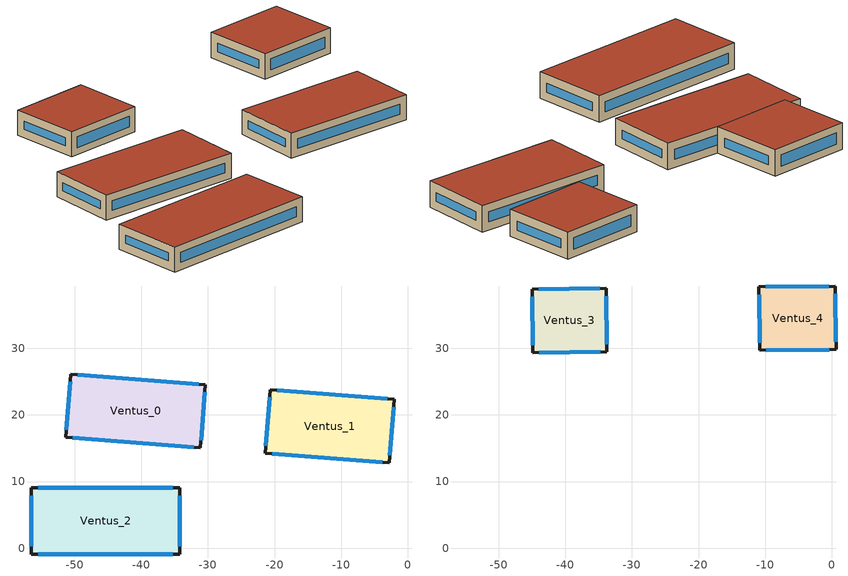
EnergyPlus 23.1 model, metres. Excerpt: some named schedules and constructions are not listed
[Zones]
Ventus_0
 floor outside (90.1-2019 Nonresidential CZ 0 Exterior Floor (Mass)): -50.59,26.13,3.49 -30.38,24.54,3.48 -31.13,15.05,3.48 -51.34,16.64,3.49
 wall outside (90.1-2019 Nonresidential CZ 0 Exterior Wall (Mass)): -50.59,26.13 -51.34,16.64 z3.49:6.87; -31.13,15.05 -30.38,24.54 z3.48:6.87; -51.34,16.64,3.49 -31.13,15.05,3.48 -31.13,15.05,6.87 -51.34,16.64,6.87; -30.38,24.54,3.48 -50.59,26.13,3.49 -50.59,26.13,6.87 -30.38,24.54,6.87
 window (90.1-2019 Nonresidential CZ 0 Glazing (Operable)): -50.68,25 -51.25,17.78 z4.62:5.74; -31.04,16.19 -30.47,23.41 z4.62:5.73; -50.31,16.56,4.52 -32.16,15.13,4.51 -32.16,15.13,5.83 -50.31,16.56,5.84; -31.41,24.62,4.51 -49.56,26.05,4.52 -49.56,26.05,5.84 -31.41,24.62,5.83
 roof outside (90.1-2019 Nonresidential CZ 0 Exterior Roof (Mass)): -50.59,26.13 -51.34,16.64 -31.13,15.05 -30.38,24.54 z6.87
Ventus_1
 floor outside (90.1-2019 Nonresidential CZ 0 Exterior Floor (Mass)): -21.39,14.28,3.48 -20.64,23.78,3.48 -2.06,22.31,3.47 -2.81,12.81,3.47
 wall outside (90.1-2019 Nonresidential CZ 0 Exterior Wall (Mass)): -2.81,12.81 -2.06,22.31 z3.47:6.86; -20.64,23.78 -21.39,14.28 z3.48:6.86; -21.39,14.28,3.48 -2.81,12.81,3.47 -2.81,12.81,6.86 -21.39,14.28,6.86; -2.06,22.31,3.47 -20.64,23.78,3.48 -20.64,23.78,6.86 -2.06,22.31,6.86
 window (90.1-2019 Nonresidential CZ 0 Glazing (Operable)): -20.36,14.19 -3.83,12.89 z4.5:5.83; -2.72,13.95 -2.15,21.18 z4.61:5.72; -20.73,22.64 -21.3,15.41 z4.61:5.73; -3.08,22.39,4.5 -19.62,23.7,4.5 -19.61,23.7,5.83 -3.08,22.39,5.83
 roof outside (90.1-2019 Nonresidential CZ 0 Exterior Roof (Mass)): -21.39,14.28 -2.81,12.81 -2.06,22.31 -20.64,23.78 z6.86
Ventus_2
 floor outside (90.1-2019 Nonresidential CZ 0 Exterior Floor (Mass)): -56.49,9.04 -34.25,9.04 -34.25,-0.87 -56.49,-0.87 z3.5
 wall outside (90.1-2019 Nonresidential CZ 0 Exterior Wall (Mass)): -56.49,9.04 -56.49,-0.87 -34.25,-0.87 -34.25,9.04 -56.49,9.04 z3.5:6.89
 window (90.1-2019 Nonresidential CZ 0 Glazing (Operable)): -56.49,7.9 -56.49,0.28 / -34.25,0.28 -34.25,7.9 z4.64:5.75; -55.45,-0.87 -35.29,-0.87 / -35.29,9.04 -55.45,9.04 z4.54:5.85
 roof outside (90.1-2019 Nonresidential CZ 0 Exterior Roof (Mass)): -56.49,9.04 -56.49,-0.87 -34.25,-0.87 -34.25,9.04 z6.89
Ventus_3
 floor outside (90.1-2019 Nonresidential CZ 0 Exterior Floor (Mass)): -33.89,38.98 -33.8,29.46 -44.89,29.34 -44.99,38.86 z6.11
 wall outside (90.1-2019 Nonresidential CZ 0 Exterior Wall (Mass)): -33.89,38.98 -44.99,38.86 -44.89,29.34 -33.8,29.46 -33.89,38.98 z6.11:9.51
 window (90.1-2019 Nonresidential CZ 0 Glazing (Operable)): -34.87,38.97 -44.01,38.87 / -43.91,29.35 -34.77,29.45 z7.08:8.53; -44.98,37.72 -44.9,30.48 / -33.81,30.6 -33.88,37.84 z7.25:8.37
 roof outside (90.1-2019 Nonresidential CZ 0 Exterior Roof (Mass)): -33.89,38.98 -44.99,38.86 -44.89,29.34 -33.8,29.46 z9.51
Ventus_4
 floor outside (90.1-2019 Nonresidential CZ 0 Exterior Floor (Mass)): 0.52,39.34 0.62,29.82 -10.85,29.7 -10.95,39.22 z6.11
 wall outside (90.1-2019 Nonresidential CZ 0 Exterior Wall (Mass)): 0.52,39.34 -10.95,39.22 -10.85,29.7 0.62,29.82 0.52,39.34 z6.11:9.57
 window (90.1-2019 Nonresidential CZ 0 Glazing (Operable)): -0.48,39.33 -9.95,39.23 / -9.85,29.71 -0.38,29.8 z7.1:8.57; -10.93,38.06 -10.86,30.85 / 0.61,30.97 0.53,38.18 z7.26:8.41
 roof outside (90.1-2019 Nonresidential CZ 0 Exterior Roof (Mass)): 0.52,39.34 -10.95,39.22 -10.85,29.7 0.62,29.82 z9.57
[Schedule:Week:Daily]
NatVentAvail_Ventus_1_17: a362fd6c-34ea-4b4a-b517-37fdcfbb9ab2, ae99996c-18ee-47b8-93cc-b816b99a17c6, ef9d7e68-a3ab-4def-9ee5-218e4b882af2, 395e2293-ace3-4636-b372-cace77d4abf7, 66aab256-64b3-4c1b-a318-b160cb4e92db, c92a23b8-4961-4658-a4ad-a3b9fe58a137, c3b538ed-787d-4185-b307-2582aeef13e2, a362fd6c-34ea-4b4a-b517-37fdcfbb9ab2, a362fd6c-34ea-4b4a-b517-37fdcfbb9ab2, a362fd6c-34ea-4b4a-b517-37fdcfbb9ab2, a362fd6c-34ea-4b4a-b517-37fdcfbb9ab2, a362fd6c-34ea-4b4a-b517-37fdcfbb9ab2
NatVentAvail_Ventus_1_18: 6cbbed9b-2232-4161-9ff2-2403249863eb, f7a0a7b2-268d-4acb-b1b7-f8e298fba60e, eedf3fa0-799d-4cfa-b75a-326784be4b0e, 6cbbed9b-2232-4161-9ff2-2403249863eb, c23ae0e7-52ea-4230-b1f0-de0a85027671, 4aba7c65-3552-4ebf-8e60-65752d7edb00, e015e280-3f6a-454e-a5e6-ff44a4b9b39e, 6cbbed9b-2232-4161-9ff2-2403249863eb, 6cbbed9b-2232-4161-9ff2-2403249863eb, 6cbbed9b-2232-4161-9ff2-2403249863eb, 6cbbed9b-2232-4161-9ff2-2403249863eb, 6cbbed9b-2232-4161-9ff2-2403249863eb
NatVentAvail_Ventus_1_19: 2c557a94-f181-44dc-a4c0-f573c2005f55, 588f932e-fa44-4d36-b17f-72cdbacededf, aaa24236-96a8-4a8a-b6db-d0c5142db103, 5409efb8-a2dc-4455-b90b-4b2673fce82e, 6164c977-ef23-4932-b233-e87e4a8d05c1, 63becef5-d3bf-475c-8c55-11c553a25a16, c9ef6c65-e9d5-46f3-be03-88baf52a0d10, 2c557a94-f181-44dc-a4c0-f573c2005f55, 2c557a94-f181-44dc-a4c0-f573c2005f55, 2c557a94-f181-44dc-a4c0-f573c2005f55, 2c557a94-f181-44dc-a4c0-f573c2005f55, 2c557a94-f181-44dc-a4c0-f573c2005f55
NatVentAvail_Ventus_1_20: 1f263616-eff3-4541-88cc-1187334792af, c7925aff-d72f-454c-a264-b8e99e3a54e9, 2c557a94-f181-44dc-a4c0-f573c2005f55, e2a7ad8f-fecb-4149-b8f9-2e6012cb94d9, c4efaa69-dd6c-4ff4-845a-ed331fa96d1a, 2914e235-05e4-47dc-bc5d-56b2724482ea, abdb94c0-f5df-4069-a63b-f50a1f68c1f4, 1f263616-eff3-4541-88cc-1187334792af, 1f263616-eff3-4541-88cc-1187334792af, 1f263616-eff3-4541-88cc-1187334792af, 1f263616-eff3-4541-88cc-1187334792af, 1f263616-eff3-4541-88cc-1187334792af
NatVentAvail_Ventus_1_21: 5b559d01-f432-43e8-b2a2-6bc1e81afd2d, dfa72975-371f-47f3-9f32-e2ada24ff21b, 7640d5f7-6528-4fa4-9b03-64cf7114dfd1, 444270f3-daff-4cc7-9fce-6beb186acede, 8e289a37-f18d-46f4-9892-1c8a7c11e0be, ca8a3e2a-d623-45d1-a48d-802a2fd7def2, dbc17a00-3c0d-435e-8577-7e6c39dee444, 5b559d01-f432-43e8-b2a2-6bc1e81afd2d, 5b559d01-f432-43e8-b2a2-6bc1e81afd2d, 5b559d01-f432-43e8-b2a2-6bc1e81afd2d, 5b559d01-f432-43e8-b2a2-6bc1e81afd2d, 5b559d01-f432-43e8-b2a2-6bc1e81afd2d
NatVentAvail_Ventus_1_22: 5c5f2de8-4e5d-47ee-83c5-350774adab4d, af7bac0c-e9d6-4a9d-910f-7a960dc9eb0d, 99dd2c37-d0b0-40e9-9e80-5acc5c7ca3b6, c996b3b3-e460-4160-9946-7c73efd18905, b551451d-c882-4b60-9a33-12f4667ae3a7, 259ab910-9959-4b4f-8b96-6e911539b89f, d135375e-badd-40b1-8688-f4bb18616764, 5c5f2de8-4e5d-47ee-83c5-350774adab4d, 5c5f2de8-4e5d-47ee-83c5-350774adab4d, 5c5f2de8-4e5d-47ee-83c5-350774adab4d, 5c5f2de8-4e5d-47ee-83c5-350774adab4d, 5c5f2de8-4e5d-47ee-83c5-350774adab4d
NatVentAvail_Ventus_1_23: 16a2c0c8-577f-4aca-9610-d97acd4ccabb, fdd9d570-ed7a-488a-a2c1-46a918b58e38, 0b71af84-9e56-4a33-9ef0-9e4faa6e7737, d7dded75-b735-4c37-8d77-33816b5f067e, 6301fb1c-ad08-4f62-8c7c-b22853e85849, 1192143a-8771-4ce0-9ca5-8a9b8de43010, 3b76af73-bb8c-4d3c-b461-9fdb22a7cfd0, 16a2c0c8-577f-4aca-9610-d97acd4ccabb, 16a2c0c8-577f-4aca-9610-d97acd4ccabb, 16a2c0c8-577f-4aca-9610-d97acd4ccabb, 16a2c0c8-577f-4aca-9610-d97acd4ccabb, 16a2c0c8-577f-4aca-9610-d97acd4ccabb
NatVentAvail_Ventus_1_24: 6c7d653c-c932-400c-83a6-2570633f27cc, c8d32957-9faa-44b8-88e7-09ed703b41d9, 1ea3ff6e-3d16-4663-b7b8-bfcbed70df2e, 7f455261-d6a8-4912-8bc3-164de6b7e1f6, 09fb5977-f931-4046-84c1-4e1d55b268a7, 890b75a5-23c9-4ef5-92e9-1dd8ddd3c410, 6c2445f2-4970-468d-9c1e-9185d210061e, 6c7d653c-c932-400c-83a6-2570633f27cc, 6c7d653c-c932-400c-83a6-2570633f27cc, 6c7d653c-c932-400c-83a6-2570633f27cc, 6c7d653c-c932-400c-83a6-2570633f27cc, 6c7d653c-c932-400c-83a6-2570633f27cc
NatVentAvail_Ventus_1_25: e4cf9395-6ca3-42d2-85a8-0792f59e23f0, cd07859d-b01b-44fc-b058-c9608b744a2b, edc33e11-3f99-40de-8c90-1b0c78e9f77a, a852c661-8a32-449b-afac-b5218b8a823b, 8e540848-bae7-48ea-af94-ea206d29372e, 9117cda1-3a56-4e55-ac28-f6ce82f858a5, 00c84883-0d72-4aa9-b977-59b0ae8e53f6, e4cf9395-6ca3-42d2-85a8-0792f59e23f0, e4cf9395-6ca3-42d2-85a8-0792f59e23f0, e4cf9395-6ca3-42d2-85a8-0792f59e23f0, e4cf9395-6ca3-42d2-85a8-0792f59e23f0, e4cf9395-6ca3-42d2-85a8-0792f59e23f0
NatVentAvail_Ventus_1_26: 10a9daa0-4a19-4a33-95f0-1f94dff2d767, 73d58a55-e6d7-46e4-b58a-62fe716d3f55, 70bbe7f6-9c12-4dc8-95b8-4131fc59f14c, abe34aba-bb00-4885-b7a3-71cd792797e0, 9eabc2fc-10d3-4d3d-baaa-25c4ad8773bf, 2727c59a-58d3-4d8b-82a1-9ef251a273d6, c16d5a65-471f-41de-b8a7-b746306d4c21, 10a9daa0-4a19-4a33-95f0-1f94dff2d767, 10a9daa0-4a19-4a33-95f0-1f94dff2d767, 10a9daa0-4a19-4a33-95f0-1f94dff2d767, 10a9daa0-4a19-4a33-95f0-1f94dff2d767, 10a9daa0-4a19-4a33-95f0-1f94dff2d767
NatVentAvail_Ventus_1_27: a4da1e3f-a585-49c7-962a-f0ac349f29ff, 6fb7477f-cef7-4467-81ee-e83d7b95493b, 3b7bed02-902c-4ee4-bfc6-c96f94253295, 69e9f8b1-5c9c-4ef5-8e7b-9281c99cabdb, c1c52acf-1331-4823-897f-ee0780455334, 2623137a-5d53-403b-9b05-a019de669b6c, 963a02f8-54b8-42f5-980b-5a64aaa4bf42, a4da1e3f-a585-49c7-962a-f0ac349f29ff, a4da1e3f-a585-49c7-962a-f0ac349f29ff, a4da1e3f-a585-49c7-962a-f0ac349f29ff, a4da1e3f-a585-49c7-962a-f0ac349f29ff, a4da1e3f-a585-49c7-962a-f0ac349f29ff
NatVentAvail_Ventus_1_28: e4531df4-819d-4f3d-9ff8-1b40a03d566a, c35dd73a-be8a-416f-a8f1-9a1853e123b7, 1cd092bb-eeb1-4f28-9c6d-ad648a1a302f, 402aea41-701a-424a-bce5-accaa7c64963, 395e2293-ace3-4636-b372-cace77d4abf7, 64badf55-414b-4183-9bfe-50c0ccb013e4, 5b559d01-f432-43e8-b2a2-6bc1e81afd2d, e4531df4-819d-4f3d-9ff8-1b40a03d566a, e4531df4-819d-4f3d-9ff8-1b40a03d566a, e4531df4-819d-4f3d-9ff8-1b40a03d566a, e4531df4-819d-4f3d-9ff8-1b40a03d566a, e4531df4-819d-4f3d-9ff8-1b40a03d566a
NatVentAvail_Ventus_1_29: f795293d-22c3-4bea-aae3-41d1418b306d, ddf5aded-ef16-4fbc-abf0-a29b0044f86d, 62f2e535-db4b-4a49-90af-e4513ae926d8, 2b23ea3e-4ff9-4e0b-b599-da8b90cf0fd3, 395e2293-ace3-4636-b372-cace77d4abf7, 395e2293-ace3-4636-b372-cace77d4abf7, 50156d92-ce13-4642-849c-653798f2fd37, f795293d-22c3-4bea-aae3-41d1418b306d, f795293d-22c3-4bea-aae3-41d1418b306d, f795293d-22c3-4bea-aae3-41d1418b306d, f795293d-22c3-4bea-aae3-41d1418b306d, f795293d-22c3-4bea-aae3-41d1418b306d
NatVentAvail_Ventus_1_30: 0e1721d4-f7d1-447c-99e8-068e90a8209e, 4c7fa85c-202d-4e6c-86aa-34b9aec84825, b2c993e7-5e45-47db-aa8e-7d03edf10ca5, 5bcb0866-b123-42ab-9004-e1fe4b9f239a, 29342e02-9597-46d2-ae97-ad22c2648d2e, 442450ad-f7b9-4bf5-a775-ce8e2ac7a8da, 8372be0a-14dc-4ba9-948e-d28c70954a9f, 0e1721d4-f7d1-447c-99e8-068e90a8209e, 0e1721d4-f7d1-447c-99e8-068e90a8209e, 0e1721d4-f7d1-447c-99e8-068e90a8209e, 0e1721d4-f7d1-447c-99e8-068e90a8209e, 0e1721d4-f7d1-447c-99e8-068e90a8209e
NatVentAvail_Ventus_1_31: 0e8501bd-d252-43e8-9f74-ce6f214063bb, e2a7ad8f-fecb-4149-b8f9-2e6012cb94d9, 62f2e535-db4b-4a49-90af-e4513ae926d8, eaa08fa6-985d-47b3-a98b-e852c4eb3b42, 77e86081-8734-4cd6-a52b-95be27f25341, 55141adb-4441-4ec6-a228-692dd98a55c9, 6dea6889-3ed4-4c85-8142-b40ef6a5c1c7, 0e8501bd-d252-43e8-9f74-ce6f214063bb, 0e8501bd-d252-43e8-9f74-ce6f214063bb, 0e8501bd-d252-43e8-9f74-ce6f214063bb, 0e8501bd-d252-43e8-9f74-ce6f214063bb, 0e8501bd-d252-43e8-9f74-ce6f214063bb
NatVentAvail_Ventus_1_32: 3b64bb73-4cce-4429-b32b-f965650f5bae, 587b3cba-ffc6-4bc3-b8fa-65e036367856, 0832e935-2214-4096-9279-d5d76b42367e, ea1cdd25-ba8c-43fd-94e5-055b877ca8ff, cc994419-721d-44b2-bf2f-59bb44514922, 0a06fe06-b27b-4263-a7f0-78e7894cb7b1, 3203a2fe-f007-499c-98ff-d3f3d498a136, 3b64bb73-4cce-4429-b32b-f965650f5bae, 3b64bb73-4cce-4429-b32b-f965650f5bae, 3b64bb73-4cce-4429-b32b-f965650f5bae, 3b64bb73-4cce-4429-b32b-f965650f5bae, 3b64bb73-4cce-4429-b32b-f965650f5bae
NatVentAvail_Ventus_1_33: 595f2882-2a45-41fc-8be2-4687be577747, 34e7295e-f434-4356-a6ff-1337b6727971, e7a09876-77a6-4221-83d3-b987b4852bc9, 5308d925-7142-4141-9db4-f1d85eb7d396, e6d5d8af-6fd3-462f-9e95-e84229453b17, 7640d5f7-6528-4fa4-9b03-64cf7114dfd1, a2e8e559-8bb4-40f9-80e2-ae728f70bbdd, 595f2882-2a45-41fc-8be2-4687be577747, 595f2882-2a45-41fc-8be2-4687be577747, 595f2882-2a45-41fc-8be2-4687be577747, 595f2882-2a45-41fc-8be2-4687be577747, 595f2882-2a45-41fc-8be2-4687be577747
NatVentAvail_Ventus_1_34: 26c4667c-8dbf-47b3-85e8-46b35cfb878d, ae6cd52b-2849-4fca-9855-0485f7823efc, 576e89f0-6812-4d7b-a71b-ed667f800c9a, 98f191bd-889e-49b4-8348-ae3d9bda9a52, 4f44aad1-8065-43ee-a9ad-2577fcca5c78, 3653a24e-92bb-4ed1-898a-22c6ac0026f4, f10f21f1-2b82-40c4-801e-0198776cb3a9, 26c4667c-8dbf-47b3-85e8-46b35cfb878d, 26c4667c-8dbf-47b3-85e8-46b35cfb878d, 26c4667c-8dbf-47b3-85e8-46b35cfb878d, 26c4667c-8dbf-47b3-85e8-46b35cfb878d, 26c4667c-8dbf-47b3-85e8-46b35cfb878d
NatVentAvail_Ventus_1_35: 259d540d-cfb8-49d0-8856-6e10c45f5363, 5275e322-126a-4bb3-97fb-5b65fd5db08e, ccbcdd31-a275-40a4-b447-51e54ef8d7b9, f23861f5-a0a2-4ea7-be47-46b16436e531, a9d439a1-49d9-4f3c-84a6-8da776fee34f, 2d346289-2e99-494a-b16b-961adabb6356, fd5d5216-589a-4ae9-aeae-08bbb825320a, 259d540d-cfb8-49d0-8856-6e10c45f5363, 259d540d-cfb8-49d0-8856-6e10c45f5363, 259d540d-cfb8-49d0-8856-6e10c45f5363, 259d540d-cfb8-49d0-8856-6e10c45f5363, 259d540d-cfb8-49d0-8856-6e10c45f5363
NatVentAvail_Ventus_1_36: 97e423b9-c70b-4668-86ee-0b03e5ca01af, 1f263616-eff3-4541-88cc-1187334792af, 22c682a5-d769-4058-b526-7c8c6cbeb56b, 57a4237f-810c-42f0-b2a3-1c017a14f153, dfb61d4a-a8d9-4cad-b311-cf2bb9e25059, 13c9c9da-e905-4aa2-a2b6-ed632edcff03, edc33e11-3f99-40de-8c90-1b0c78e9f77a, 97e423b9-c70b-4668-86ee-0b03e5ca01af, 97e423b9-c70b-4668-86ee-0b03e5ca01af, 97e423b9-c70b-4668-86ee-0b03e5ca01af, 97e423b9-c70b-4668-86ee-0b03e5ca01af, 97e423b9-c70b-4668-86ee-0b03e5ca01af
NatVentAvail_Ventus_1_37: 395e2293-ace3-4636-b372-cace77d4abf7, e4c8fb44-0055-4882-bd17-5f2f70fce8a2, 206977b7-2357-40ce-a633-fd6a2b99d5e2, 7bb4bde7-8b4c-403a-a47d-9086a633470e, e14a1932-4995-44ce-91b7-99e6be2a8111, bc329499-9032-4322-b8a8-ff77f105c3a1, 483b4963-a151-4003-b91e-6231ffd2cb4c, 395e2293-ace3-4636-b372-cace77d4abf7, 395e2293-ace3-4636-b372-cace77d4abf7, 395e2293-ace3-4636-b372-cace77d4abf7, 395e2293-ace3-4636-b372-cace77d4abf7, 395e2293-ace3-4636-b372-cace77d4abf7
NatVentAvail_Ventus_1_38: c32f4af3-1667-4a19-bee9-15d535ee3329, 87050370-72dd-432b-87fd-dcb6a5b5e2b6, 97e423b9-c70b-4668-86ee-0b03e5ca01af, 3788fac9-e430-431c-9e71-000fd3067794, aa4b517d-bf11-4001-a956-246ed226af0f, e74816eb-cde7-412a-93a1-b4b4dd3bf79d, 52744410-ff78-46a8-ba8b-6d4e6f2c96a4, c32f4af3-1667-4a19-bee9-15d535ee3329, c32f4af3-1667-4a19-bee9-15d535ee3329, c32f4af3-1667-4a19-bee9-15d535ee3329, c32f4af3-1667-4a19-bee9-15d535ee3329, c32f4af3-1667-4a19-bee9-15d535ee3329
NatVentAvail_Ventus_1_39: 9def71ac-644c-4a43-924f-0a2d0336bef2, 614e6790-c73f-4d8c-96b4-d6ce7b9ffe43, 6090c2da-3a51-4064-848f-2637f0081b64, e0fcecde-fd33-4d46-b3aa-2635d74aa249, 6733263b-4687-476a-bafe-01a0e7dffb8a, be5a4702-a206-47b5-b4dc-dce9cc700cbe, 395e2293-ace3-4636-b372-cace77d4abf7, 9def71ac-644c-4a43-924f-0a2d0336bef2, 9def71ac-644c-4a43-924f-0a2d0336bef2, 9def71ac-644c-4a43-924f-0a2d0336bef2, 9def71ac-644c-4a43-924f-0a2d0336bef2, 9def71ac-644c-4a43-924f-0a2d0336bef2
NatVentAvail_Ventus_1_40: 2b23ea3e-4ff9-4e0b-b599-da8b90cf0fd3, 5597255a-71c8-4af9-b07d-803fe7e9b3df, 18eb495e-3010-422d-9b51-714bd4c46179, bddbe28a-03af-4834-9c31-4002b2f7f704, 29c4d988-8df7-461a-96f3-f0eb0fbbb272, 694df783-21ca-47e2-825d-654eece82056, 512f8437-a3c3-4a7b-8a8e-0a09b8987ad8, 2b23ea3e-4ff9-4e0b-b599-da8b90cf0fd3, 2b23ea3e-4ff9-4e0b-b599-da8b90cf0fd3, 2b23ea3e-4ff9-4e0b-b599-da8b90cf0fd3, 2b23ea3e-4ff9-4e0b-b599-da8b90cf0fd3, 2b23ea3e-4ff9-4e0b-b599-da8b90cf0fd3
NatVentAvail_Ventus_1_41: 7dabb00d-372e-495a-83ae-c2cc5f654150, 182e0d7b-4470-4c07-b171-aa9e0e283233, e067ed9e-bbd3-47b7-a5dd-7783e70833e1, 83541a14-632c-445e-975d-e5084d7fba09, b9485079-7e86-4ca1-8ceb-53abfcaa9852, b1dcbc75-eb5f-4646-a483-74dd9274ab50, 989b37f2-0f60-4786-8aec-6810ea716a4b, 7dabb00d-372e-495a-83ae-c2cc5f654150, 7dabb00d-372e-495a-83ae-c2cc5f654150, 7dabb00d-372e-495a-83ae-c2cc5f654150, 7dabb00d-372e-495a-83ae-c2cc5f654150, 7dabb00d-372e-495a-83ae-c2cc5f654150
NatVentAvail_Ventus_1_42: 1eb9d5fa-c1da-4104-8a44-ca71f65facdf, 81f2065d-c27a-4517-954e-67544249a4cb, 103f52c2-0674-4768-92fb-179ba63c1e2a, cfe17a84-200b-435d-b70d-2a35a1098c4b, d4966127-feaf-4b47-9188-5343ea727697, 8e8ffe4a-36f7-4eb7-86a9-a67730cb3a51, b1befd69-ac6d-433c-9e95-b29d60f72327, 1eb9d5fa-c1da-4104-8a44-ca71f65facdf, 1eb9d5fa-c1da-4104-8a44-ca71f65facdf, 1eb9d5fa-c1da-4104-8a44-ca71f65facdf, 1eb9d5fa-c1da-4104-8a44-ca71f65facdf, 1eb9d5fa-c1da-4104-8a44-ca71f65facdf
NatVentAvail_Ventus_1_43: 920896a7-1d51-4c65-8553-3a183dca4a42, a08da8fc-ac96-41a0-863e-c02cbd00ca50, f7a52072-70b0-45d5-8345-7354972bcaa4, 703a5793-20c7-44d1-9bf6-317172c85b2f, 8df07da4-e51e-43d7-875c-e1bb2c807653, faf75044-ac79-4d2b-818e-8629f26d3340, a02b3400-2401-4de9-8c0f-24d156aa0f27, 920896a7-1d51-4c65-8553-3a183dca4a42, 920896a7-1d51-4c65-8553-3a183dca4a42, 920896a7-1d51-4c65-8553-3a183dca4a42, 920896a7-1d51-4c65-8553-3a183dca4a42, 920896a7-1d51-4c65-8553-3a183dca4a42
NatVentAvail_Ventus_1_44: 21a44d1f-d368-404d-b390-6609542797bc, 1005fe18-a2bc-4577-9523-788087300b71, 2d952c20-b2ae-4a07-b436-f9131cadf77f, 1c7ab229-e5a8-41d6-b33e-73611ac0fdae, d9dda960-ad11-4970-817e-9184a9d602b3, e04a15b6-695e-45c7-9ac3-a8c3987dd5bc, f0beaa5d-1c99-4153-a455-74a045bb19d1, 21a44d1f-d368-404d-b390-6609542797bc, 21a44d1f-d368-404d-b390-6609542797bc, 21a44d1f-d368-404d-b390-6609542797bc, 21a44d1f-d368-404d-b390-6609542797bc, 21a44d1f-d368-404d-b390-6609542797bc
NatVentAvail_Ventus_1_45: 0ac50ae1-ade8-438e-9c97-9bc2b327bad1, 4c7fa85c-202d-4e6c-86aa-34b9aec84825, aee49c79-2b18-4f2a-baa1-9eabe00ab6f1, f3445440-1e52-4bd6-bd45-fa2bdf21ece6, 6090c2da-3a51-4064-848f-2637f0081b64, 265acc4b-8be2-4dd3-93d1-d1e170d7a466, 0ac50ae1-ade8-438e-9c97-9bc2b327bad1, 0ac50ae1-ade8-438e-9c97-9bc2b327bad1, 0ac50ae1-ade8-438e-9c97-9bc2b327bad1, 0ac50ae1-ade8-438e-9c97-9bc2b327bad1, 0ac50ae1-ade8-438e-9c97-9bc2b327bad1, 0ac50ae1-ade8-438e-9c97-9bc2b327bad1
NatVentAvail_Ventus_1_46: 7f1bc331-9c8c-4eba-8398-74f9fa05e77e, 81f2065d-c27a-4517-954e-67544249a4cb, b11a3fb5-f7f0-4ffa-b350-707d66b6c5a6, 0055ecdf-bd39-4d43-a279-08dfdfba21af, f3904647-6033-403a-8202-c0e0b7188cac, 4b8119d8-d207-4d67-92ed-b2ce7f9a5263, 45f40278-15b2-4da9-a66e-d9f3a0bcbbc3, 7f1bc331-9c8c-4eba-8398-74f9fa05e77e, 7f1bc331-9c8c-4eba-8398-74f9fa05e77e, 7f1bc331-9c8c-4eba-8398-74f9fa05e77e, 7f1bc331-9c8c-4eba-8398-74f9fa05e77e, 7f1bc331-9c8c-4eba-8398-74f9fa05e77e
NatVentAvail_Ventus_1_47: 92aa5907-cc90-417e-8ae5-2277c87419c6, 55d11c14-ffea-4316-bd23-813b5c15eec5, 42d0d141-5dbc-4834-9007-08be6e4026bc, d7f23e0a-0dab-4e1e-b1df-672180bf095f, f9e0aeba-fb0d-4f72-b1ef-d931029a04e7, 8820a606-b179-4a93-aa93-ceaba2ff36b9, 6c6a7874-ef66-43ce-babc-ea62c8a18755, 92aa5907-cc90-417e-8ae5-2277c87419c6, 92aa5907-cc90-417e-8ae5-2277c87419c6, 92aa5907-cc90-417e-8ae5-2277c87419c6, 92aa5907-cc90-417e-8ae5-2277c87419c6, 92aa5907-cc90-417e-8ae5-2277c87419c6
NatVentAvail_Ventus_1_48: 6839830a-5139-4136-90ff-df495f830816, 0376ff9f-a44e-4f95-bcf0-deb420ef5e24, 059150c9-e831-4454-9e15-f12e00ff6c97, c866aadb-bdcd-4aca-b4c3-e01b63114685, c4d4f951-b30c-4854-a2d5-ab9cf0678ab0, 4cf65498-b81c-4eb3-87f4-70d22b8cba1d, b495bbd5-b19e-468e-8e8e-5cae01116fc1, 6839830a-5139-4136-90ff-df495f830816, 6839830a-5139-4136-90ff-df495f830816, 6839830a-5139-4136-90ff-df495f830816, 6839830a-5139-4136-90ff-df495f830816, 6839830a-5139-4136-90ff-df495f830816
NatVentAvail_Ventus_1_49: 83528b38-eecd-4f93-8798-d12e2d0e0b9c, bd42e40a-18b1-4e8c-bb92-7fa84cf2609f, b5da2d79-b973-4d6f-bea6-3285997cedde, 1931408f-30d2-4c7c-bd40-d04481857fa1, 523fe135-b285-40e7-9ba0-5c6aec3fb2ab, 3b9b5b0b-025c-4190-8342-2c06a097eb1f, 97db7700-156a-4d90-a25f-11ab4e2322c3, 83528b38-eecd-4f93-8798-d12e2d0e0b9c, 83528b38-eecd-4f93-8798-d12e2d0e0b9c, 83528b38-eecd-4f93-8798-d12e2d0e0b9c, 83528b38-eecd-4f93-8798-d12e2d0e0b9c, 83528b38-eecd-4f93-8798-d12e2d0e0b9c
NatVentAvail_Ventus_1_50: 5776417f-cde4-449d-85b0-d3db7fae6337, 18eb495e-3010-422d-9b51-714bd4c46179, 3a343040-e5a2-4923-a58f-bdf52c09575a, 25e1a2b1-bd9a-4c93-b036-15f96a0ba0d3, a6a2d3c2-7a51-490d-83e5-f8987553bd2b, f7a799b9-406b-467d-a64a-ebd244f14a87, f75d5ac2-6327-4c6a-8f55-1399b161f7f1, 5776417f-cde4-449d-85b0-d3db7fae6337, 5776417f-cde4-449d-85b0-d3db7fae6337, 5776417f-cde4-449d-85b0-d3db7fae6337, 5776417f-cde4-449d-85b0-d3db7fae6337, 5776417f-cde4-449d-85b0-d3db7fae6337
NatVentAvail_Ventus_1_51: 5cf2e9cd-5a53-4648-aaa7-3e59d109d7bc, 84d694dd-e577-4b67-919b-6242e0c416e7, e835ae77-c91d-40d1-9be9-725293761909, b12e215c-175c-49b9-8754-c125b78cb0e9, 1c3c67f8-8413-4968-88dc-9c56eee609fc, a9737b04-2de9-436c-a894-5c189ec1f52a, 55141adb-4441-4ec6-a228-692dd98a55c9, 5cf2e9cd-5a53-4648-aaa7-3e59d109d7bc, 5cf2e9cd-5a53-4648-aaa7-3e59d109d7bc, 5cf2e9cd-5a53-4648-aaa7-3e59d109d7bc, 5cf2e9cd-5a53-4648-aaa7-3e59d109d7bc, 5cf2e9cd-5a53-4648-aaa7-3e59d109d7bc
NatVentAvail_Ventus_1_52: 088267b7-6b14-4d32-8769-2206aa87ccde, 088267b7-6b14-4d32-8769-2206aa87ccde, 088267b7-6b14-4d32-8769-2206aa87ccde, 088267b7-6b14-4d32-8769-2206aa87ccde, 088267b7-6b14-4d32-8769-2206aa87ccde, 088267b7-6b14-4d32-8769-2206aa87ccde, 088267b7-6b14-4d32-8769-2206aa87ccde, 088267b7-6b14-4d32-8769-2206aa87ccde, 088267b7-6b14-4d32-8769-2206aa87ccde, 088267b7-6b14-4d32-8769-2206aa87ccde, 088267b7-6b14-4d32-8769-2206aa87ccde, 088267b7-6b14-4d32-8769-2206aa87ccde
HeatAvail_Ventus_2_0: 7158aaf4-5a2b-4dfb-b4ee-7a1afa80c914, ea893394-956b-47a8-8b47-a2961b42e97b, 98e88dad-ab29-41fd-9cb4-9f7a812e4348, 7bba5579-4e0c-4581-935f-20ad767e8b1c, 96b4f15b-9833-42f4-beef-ad4644ba9616, 038e51b7-aa1a-4c68-a283-edc952d3799f, ea8110dd-ba3e-46bd-b19a-fb37a1088d34, 7158aaf4-5a2b-4dfb-b4ee-7a1afa80c914, 7158aaf4-5a2b-4dfb-b4ee-7a1afa80c914, 7158aaf4-5a2b-4dfb-b4ee-7a1afa80c914, 7158aaf4-5a2b-4dfb-b4ee-7a1afa80c914, 7158aaf4-5a2b-4dfb-b4ee-7a1afa80c914
HeatAvail_Ventus_2_1: f5f91727-b8df-4fa3-bfaa-6b7d5bd52d09, 4c8de2f8-7c8c-4800-bfda-45e82a9503ca, b5a8b265-8ec4-41aa-b2d8-f610f16bb71a, cce94fd9-a77f-4a92-bade-3cbd5a2e0e45, 5c246eef-ec44-49cf-b00f-87fc8b3c43a0, 5012d3e1-fcf8-4b08-8a6d-4ef5503795fd, 0b75f616-7fec-44bb-a6bb-fd3c22e49948, f5f91727-b8df-4fa3-bfaa-6b7d5bd52d09, f5f91727-b8df-4fa3-bfaa-6b7d5bd52d09, f5f91727-b8df-4fa3-bfaa-6b7d5bd52d09, f5f91727-b8df-4fa3-bfaa-6b7d5bd52d09, f5f91727-b8df-4fa3-bfaa-6b7d5bd52d09
HeatAvail_Ventus_2_2: 24c36759-e481-4a83-b82b-e7979fa094c3, e9f6a664-93cd-4686-8c3d-328d1de24190, 5c246eef-ec44-49cf-b00f-87fc8b3c43a0, 083f8b44-4ef6-46ae-8c54-783710230c9f, ea893394-956b-47a8-8b47-a2961b42e97b, 89c627bc-5e49-43d5-a474-2e924b869038, 5d813a75-0934-4b92-bc50-2816f1e5791d, 24c36759-e481-4a83-b82b-e7979fa094c3, 24c36759-e481-4a83-b82b-e7979fa094c3, 24c36759-e481-4a83-b82b-e7979fa094c3, 24c36759-e481-4a83-b82b-e7979fa094c3, 24c36759-e481-4a83-b82b-e7979fa094c3
HeatAvail_Ventus_2_3: 530a323b-7730-43b7-82cb-3ee1fd74c873, d135375e-badd-40b1-8688-f4bb18616764, 7c9735b5-ba42-44eb-bd93-d1f808c8e906, 8f49b1fe-51a5-4e12-b355-98c825e37863, daf53c50-d593-4d6c-82c5-d2857734a0c7, 7158aaf4-5a2b-4dfb-b4ee-7a1afa80c914, 394fd872-9376-4285-be4e-9095a7ef1fc4, 530a323b-7730-43b7-82cb-3ee1fd74c873, 530a323b-7730-43b7-82cb-3ee1fd74c873, 530a323b-7730-43b7-82cb-3ee1fd74c873, 530a323b-7730-43b7-82cb-3ee1fd74c873, 530a323b-7730-43b7-82cb-3ee1fd74c873
HeatAvail_Ventus_2_4: 14c6de81-30af-4a0e-a4e3-49b473cf6d41, 6c8eba5e-1700-4e82-b01d-6fab886f2439, a486f01f-6a52-44f2-827a-26a99d45cce7, f9bad371-961f-44aa-93b9-5e3151e6df32, 5a642dc8-9825-456e-bda7-f5c41b3ed6a2, 2ae50555-2d6d-4046-8740-244b8c7e5ac2, 6c8eba5e-1700-4e82-b01d-6fab886f2439, 14c6de81-30af-4a0e-a4e3-49b473cf6d41, 14c6de81-30af-4a0e-a4e3-49b473cf6d41, 14c6de81-30af-4a0e-a4e3-49b473cf6d41, 14c6de81-30af-4a0e-a4e3-49b473cf6d41, 14c6de81-30af-4a0e-a4e3-49b473cf6d41
HeatAvail_Ventus_2_5: 6190e8b2-f565-46d1-80ae-4f5e3685a436, 525a46cb-6b0e-497f-84cc-fe719be2a710, 58379191-c1b4-47e5-a0c5-a19f7e5b1178, 6c493063-79ea-4329-a2fc-348c6a05954d, cfa1612d-a7c4-43f3-953b-f1ae1bd8dd69, a0851d90-119e-408b-9160-7f326c87494c, 1eb56954-0b7e-4442-8040-563b1a7f3814, 6190e8b2-f565-46d1-80ae-4f5e3685a436, 6190e8b2-f565-46d1-80ae-4f5e3685a436, 6190e8b2-f565-46d1-80ae-4f5e3685a436, 6190e8b2-f565-46d1-80ae-4f5e3685a436, 6190e8b2-f565-46d1-80ae-4f5e3685a436
HeatAvail_Ventus_2_6: 638d7c9e-c17c-4aec-a0fc-98fb6eee6cdc, 576e89f0-6812-4d7b-a71b-ed667f800c9a, 769dc03d-33fd-4c48-bde9-9c464d1200bb, 0dcae88f-2029-4a76-a348-85cce32da07c, 29ccd82d-e2c4-441a-b54e-a5719c5b7e80, af63b4a2-debd-4e12-990d-0cf093cff569, 3270dfe9-63c8-4046-9da8-dc1563232933, 638d7c9e-c17c-4aec-a0fc-98fb6eee6cdc, 638d7c9e-c17c-4aec-a0fc-98fb6eee6cdc, 638d7c9e-c17c-4aec-a0fc-98fb6eee6cdc, 638d7c9e-c17c-4aec-a0fc-98fb6eee6cdc, 638d7c9e-c17c-4aec-a0fc-98fb6eee6cdc
HeatAvail_Ventus_2_7: f735713b-1de7-4057-b946-f9363e1bd471, 1297b24e-b186-4720-a250-24a7711f8cb1, cc073949-01ac-4db5-a5b3-bc1630463598, a9279f97-692f-4cfd-a2f7-ec6d95770965, 29672d6e-07e8-4aaf-b33a-50f2300d0518, c964ea7b-1134-4705-9409-38d53af21baa, f0ad1450-6134-4a64-a067-7789090dd9d3, f735713b-1de7-4057-b946-f9363e1bd471, f735713b-1de7-4057-b946-f9363e1bd471, f735713b-1de7-4057-b946-f9363e1bd471, f735713b-1de7-4057-b946-f9363e1bd471, f735713b-1de7-4057-b946-f9363e1bd471
HeatAvail_Ventus_2_8: ad563fe5-466c-41de-be62-26933d744d3e, 625c3241-47f1-43b7-ace3-c5f51236fa8e, 6bfff181-53aa-479a-995c-51560f8a5d5c, 56518056-a51e-4845-ad2e-14945a328c81, 9b892f0d-86fc-4605-9574-a2a1841287ff, 906098ef-ff9c-4ce6-8781-998ff0a07049, abaff233-e121-4acc-b176-3218b52b177e, ad563fe5-466c-41de-be62-26933d744d3e, ad563fe5-466c-41de-be62-26933d744d3e, ad563fe5-466c-41de-be62-26933d744d3e, ad563fe5-466c-41de-be62-26933d744d3e, ad563fe5-466c-41de-be62-26933d744d3e
HeatAvail_Ventus_2_9: 47bea3f7-5ad0-40fb-84f1-b02ba0b11edf, a8750861-35c9-4a01-b248-721a8bc6e035, abaff233-e121-4acc-b176-3218b52b177e, 03972041-d6f2-4adf-a766-8375f5e9fecf, 36c44b85-d5b0-4df3-a5eb-8a661860568d, ff10f670-3dd1-4de0-b561-c62058da69c6, 50831c31-48dc-4423-8db2-7565b2b2cda8, 47bea3f7-5ad0-40fb-84f1-b02ba0b11edf, 47bea3f7-5ad0-40fb-84f1-b02ba0b11edf, 47bea3f7-5ad0-40fb-84f1-b02ba0b11edf, 47bea3f7-5ad0-40fb-84f1-b02ba0b11edf, 47bea3f7-5ad0-40fb-84f1-b02ba0b11edf
HeatAvail_Ventus_2_10: 49ce150c-6112-429a-aca5-0a4cf0b6a216, abaff233-e121-4acc-b176-3218b52b177e, 9253dda1-d2f3-4e73-8e86-1a2018f0284b, dc6a5729-5403-44ac-aeb8-64c4cf710a29, 83d53b60-484d-41a2-add2-88cb8570cf96, a79a9e7a-9c7b-4898-9e24-aaf3bc7f40e1, 3e455692-f571-4d70-9847-2ce97a641f93, 49ce150c-6112-429a-aca5-0a4cf0b6a216, 49ce150c-6112-429a-aca5-0a4cf0b6a216, 49ce150c-6112-429a-aca5-0a4cf0b6a216, 49ce150c-6112-429a-aca5-0a4cf0b6a216, 49ce150c-6112-429a-aca5-0a4cf0b6a216
HeatAvail_Ventus_2_11: abaff233-e121-4acc-b176-3218b52b177e, 9dac12f2-96d5-4c21-865e-c967c9f8e4b4, ec4a7ace-ff22-4219-9c68-8d1d7cbca50a, d770e1dc-c64f-4ba8-bccc-cb9c3e507657, 756c7f7e-2d5d-4c0e-8676-d62993ddbc5a, b7548e7b-6d15-45d5-9ad8-2269986b0363, 7d0ede67-a537-4393-a9bf-4f9ae5e3e072, abaff233-e121-4acc-b176-3218b52b177e, abaff233-e121-4acc-b176-3218b52b177e, abaff233-e121-4acc-b176-3218b52b177e, abaff233-e121-4acc-b176-3218b52b177e, abaff233-e121-4acc-b176-3218b52b177e
HeatAvail_Ventus_2_12: 1557c61e-7dc5-4fc4-9817-5bbbaf0b9155, a6acf645-127e-417b-bbaa-114d3af0d377, 1ac6313c-d685-49b1-8aed-7caaf5e12eea, 1e30b826-206a-4819-9f59-10792228119a, 9a390b91-84e5-40cf-9c08-d10cf1815cb5, 1f36c98e-b347-4fdf-b9d9-abbead5fc37d, 76cbd0cb-536c-4cf6-a767-ea55ca1c133b, 1557c61e-7dc5-4fc4-9817-5bbbaf0b9155, 1557c61e-7dc5-4fc4-9817-5bbbaf0b9155, 1557c61e-7dc5-4fc4-9817-5bbbaf0b9155, 1557c61e-7dc5-4fc4-9817-5bbbaf0b9155, 1557c61e-7dc5-4fc4-9817-5bbbaf0b9155
HeatAvail_Ventus_2_13: 7ff9edc0-bf98-485c-bf4c-6f48985e7d7a, cc86be1d-270c-4455-b871-bd2973ed937f, 840c2482-bf2d-4fdc-a83f-754bd1980ef7, d79bcfdd-a6ce-494a-9269-4d3b7a3a6b1d, a4976cb1-642b-42e7-89c3-9ad1905bddf1, 2dff9784-a058-45b6-8693-61ffc2cc0571, 921ef230-30e7-469a-8704-53d67a6d9d1b, 7ff9edc0-bf98-485c-bf4c-6f48985e7d7a, 7ff9edc0-bf98-485c-bf4c-6f48985e7d7a, 7ff9edc0-bf98-485c-bf4c-6f48985e7d7a, 7ff9edc0-bf98-485c-bf4c-6f48985e7d7a, 7ff9edc0-bf98-485c-bf4c-6f48985e7d7a
HeatAvail_Ventus_2_14: 1d1bbe9c-0b5c-4e98-9ef0-9e01f577cf7b, 6d131b91-5c81-4faa-8502-e9d5e0bd4816, bdd5bd41-a9c8-4d6b-8a4f-942c21ee8b55, 2f98b04b-87be-447f-a1a5-0cb17425eacc, 64574ad7-3298-4a64-a8ab-96ac1f900380, 8d437f67-c17f-4a54-880f-5b4ac389bae9, 7016debf-1e31-441e-8941-372434a77819, 1d1bbe9c-0b5c-4e98-9ef0-9e01f577cf7b, 1d1bbe9c-0b5c-4e98-9ef0-9e01f577cf7b, 1d1bbe9c-0b5c-4e98-9ef0-9e01f577cf7b, 1d1bbe9c-0b5c-4e98-9ef0-9e01f577cf7b, 1d1bbe9c-0b5c-4e98-9ef0-9e01f577cf7b
HeatAvail_Ventus_2_15: 4261aa80-ca22-43da-8c6d-62d4a80df65f, 41c0b485-bfe2-4b60-92f4-ef725acb7400, 69320cb6-1723-4991-8478-49bc92507409, 3a343040-e5a2-4923-a58f-bdf52c09575a, b518a31d-a599-456b-a29d-4b6a8e6b8d9e, d8113999-81b4-45c8-8da3-49ba1428dba2, e9cb1df0-5994-4d4a-ad43-8b8829f8ca7e, 4261aa80-ca22-43da-8c6d-62d4a80df65f, 4261aa80-ca22-43da-8c6d-62d4a80df65f, 4261aa80-ca22-43da-8c6d-62d4a80df65f, 4261aa80-ca22-43da-8c6d-62d4a80df65f, 4261aa80-ca22-43da-8c6d-62d4a80df65f
HeatAvail_Ventus_2_16: b855bd31-a54b-4b91-b370-e5b23e536827, d4e990da-b2ca-432e-b8df-095b9bcdccac, 115582ab-0b18-4729-bfaf-8d3af2d68d98, d71fbb3e-b007-4577-b9a5-8d8ccddd81e5, 4bb75911-a9a6-484e-bd60-1da2e4a0c899, b9b593cd-670b-4799-a2f7-83242c7e6293, f69f07d3-f1a7-4f39-afa8-dd531a80312f, b855bd31-a54b-4b91-b370-e5b23e536827, b855bd31-a54b-4b91-b370-e5b23e536827, b855bd31-a54b-4b91-b370-e5b23e536827, b855bd31-a54b-4b91-b370-e5b23e536827, b855bd31-a54b-4b91-b370-e5b23e536827
HeatAvail_Ventus_2_17: 75294591-ea63-438a-abb4-a05d61ea89bf, ca1d4d6e-35f5-4d25-91cd-16c0fe71e7d4, 17a8c0e9-dbf1-4945-a9f7-4fc2b3a2acd3, c7d3c108-51e1-4642-b10b-24d9d065fcf4, 4472c98c-8089-4af4-9cc3-119365db7ca8, 5c4812be-cc35-4f4a-a931-81b662427617, e8a3d1d0-a20c-487d-beb9-4920cd4ef21f, 75294591-ea63-438a-abb4-a05d61ea89bf, 75294591-ea63-438a-abb4-a05d61ea89bf, 75294591-ea63-438a-abb4-a05d61ea89bf, 75294591-ea63-438a-abb4-a05d61ea89bf, 75294591-ea63-438a-abb4-a05d61ea89bf
HeatAvail_Ventus_2_18: 67a74a07-90df-41ba-83b9-f17ff7d25cb2, 1c380fa9-2913-4c44-b6c9-0beff170aba2, 2d50145b-d5d5-4408-a454-7f832a59cbf5, 67a74a07-90df-41ba-83b9-f17ff7d25cb2, cf5651c1-719a-4dc2-98ea-3c98721ad41a, 89fc61c6-6dd7-4947-84e0-e53b50bad561, a2376b19-c7ba-4254-a0b2-dcc63b821e47, 67a74a07-90df-41ba-83b9-f17ff7d25cb2, 67a74a07-90df-41ba-83b9-f17ff7d25cb2, 67a74a07-90df-41ba-83b9-f17ff7d25cb2, 67a74a07-90df-41ba-83b9-f17ff7d25cb2, 67a74a07-90df-41ba-83b9-f17ff7d25cb2
HeatAvail_Ventus_2_19: 2eb112a7-07fd-4f53-83e5-7f44396a0c42, 1f60ed8c-239f-4751-abcf-71e5c0ffbf2e, f33e052e-e3a3-494a-a27e-03d235a75edb, ccf7ed58-49bb-41d0-bd70-4ee9d4c4a426, 41acea93-75d2-4d9b-919a-fd292689db66, 1c593e3f-399b-4fdc-856a-031dcefcaf63, 30c38fbb-ae9b-47c8-818d-f567db761d1c, 2eb112a7-07fd-4f53-83e5-7f44396a0c42, 2eb112a7-07fd-4f53-83e5-7f44396a0c42, 2eb112a7-07fd-4f53-83e5-7f44396a0c42, 2eb112a7-07fd-4f53-83e5-7f44396a0c42, 2eb112a7-07fd-4f53-83e5-7f44396a0c42
HeatAvail_Ventus_2_20: 25074c04-134a-4cd5-8869-0685f9ce901c, d63d487f-5d72-48e8-9033-3b6aa6049279, 2eb112a7-07fd-4f53-83e5-7f44396a0c42, 3911336b-13f4-4036-b373-52f9b7230f8e, ab2f565a-3b5e-47b4-adf8-e6397d8f5dcd, 79d3580d-fc3c-480b-a97f-7f59da72b1ce, 71a86644-dbda-428c-9fea-36bbc2422041, 25074c04-134a-4cd5-8869-0685f9ce901c, 25074c04-134a-4cd5-8869-0685f9ce901c, 25074c04-134a-4cd5-8869-0685f9ce901c, 25074c04-134a-4cd5-8869-0685f9ce901c, 25074c04-134a-4cd5-8869-0685f9ce901c
HeatAvail_Ventus_2_21: 406d220a-ea8a-4620-ab9a-f017f7ae1691, 525a46cb-6b0e-497f-84cc-fe719be2a710, 017299d7-d4c5-4813-90e5-d6778557dc1b, a08da8fc-ac96-41a0-863e-c02cbd00ca50, 969a7ccf-f4b9-48e3-bf5e-efbad88b9648, ca026977-a8df-433a-8448-a345ec1d7be0, 2907bb89-a569-4865-8d4c-cc7da8f8fa9b, 406d220a-ea8a-4620-ab9a-f017f7ae1691, 406d220a-ea8a-4620-ab9a-f017f7ae1691, 406d220a-ea8a-4620-ab9a-f017f7ae1691, 406d220a-ea8a-4620-ab9a-f017f7ae1691, 406d220a-ea8a-4620-ab9a-f017f7ae1691
HeatAvail_Ventus_2_22: f3904647-6033-403a-8202-c0e0b7188cac, 1f2e60f5-4a64-40b3-a2fd-b74d962fbd16, 6301f005-ca53-4402-a55a-10288e0469fc, da62ef6f-ef6f-4b4f-87ed-1bb8ec028557, ca9c2e51-8df5-4d3d-8190-80f0c6cb76ac, 7f1bc331-9c8c-4eba-8398-74f9fa05e77e, d5358a2d-fec6-4afc-81ec-77d400248433, f3904647-6033-403a-8202-c0e0b7188cac, f3904647-6033-403a-8202-c0e0b7188cac, f3904647-6033-403a-8202-c0e0b7188cac, f3904647-6033-403a-8202-c0e0b7188cac, f3904647-6033-403a-8202-c0e0b7188cac
HeatAvail_Ventus_2_23: c05780cb-043b-46aa-bb2b-5f83ae60d46d, 05832be9-92a3-4a87-9618-6032a66677cd, b30cb9b5-21e8-4114-bf96-ef16dee82c00, 766b237d-6a9e-4b85-ae81-4178abc6c82f, f54727d9-aeda-4f10-a4aa-cc5c5a1492d4, c848a378-8bed-48a9-9eb3-1e4941a50809, 8588ac5a-27e8-47d2-8086-4e50aef849d1, c05780cb-043b-46aa-bb2b-5f83ae60d46d, c05780cb-043b-46aa-bb2b-5f83ae60d46d, c05780cb-043b-46aa-bb2b-5f83ae60d46d, c05780cb-043b-46aa-bb2b-5f83ae60d46d, c05780cb-043b-46aa-bb2b-5f83ae60d46d
HeatAvail_Ventus_2_24: 180a623c-d74b-4dd9-ba05-daa202074ec6, a7322b6d-6309-4f1b-9fdf-54dfc24adfec, 821ffc73-84c6-4164-89d7-686c19d3f16b, 51e417a1-0312-4751-bc02-1dd9a24a9e5a, 83234d12-1b75-4f51-85b3-5eb005d4d259, 948ccadd-859d-4d5e-b812-8566f4ff7bfb, b6f1c0d8-f17d-4dea-b350-055d8560e91a, 180a623c-d74b-4dd9-ba05-daa202074ec6, 180a623c-d74b-4dd9-ba05-daa202074ec6, 180a623c-d74b-4dd9-ba05-daa202074ec6, 180a623c-d74b-4dd9-ba05-daa202074ec6, 180a623c-d74b-4dd9-ba05-daa202074ec6
HeatAvail_Ventus_2_25: 7778add0-510f-43c3-a1dc-ecfce751ffea, 65a2de87-5144-4034-aa07-7fbfc60b6d57, 0ac50ae1-ade8-438e-9c97-9bc2b327bad1, 9dff7ca5-d767-4365-8e00-a506e08efb4e, 643e67ea-0bb5-4eb6-8cab-6fe6f1960727, f67f652c-f978-46cb-8edd-a713db10e1dd, 82193a8c-dec4-43a7-8e5e-21b6d35fbce9, 7778add0-510f-43c3-a1dc-ecfce751ffea, 7778add0-510f-43c3-a1dc-ecfce751ffea, 7778add0-510f-43c3-a1dc-ecfce751ffea, 7778add0-510f-43c3-a1dc-ecfce751ffea, 7778add0-510f-43c3-a1dc-ecfce751ffea
HeatAvail_Ventus_2_26: 68a6f05d-2c10-406f-8159-012e06ca5293, 18fef868-91e4-4925-8a0b-8913b8bf6f8b, 51bbcce5-df5b-47f0-a166-52e4232772f9, 3a3d49bf-7da0-4633-9e5b-2388c18a48d1, 0309cf2d-cd66-4be8-8c23-507fecaa03c8, 1543f6b6-8010-442a-86cb-b92de69aa8f0, cef632d3-223f-4212-bb6f-c2378781a5d9, 68a6f05d-2c10-406f-8159-012e06ca5293, 68a6f05d-2c10-406f-8159-012e06ca5293, 68a6f05d-2c10-406f-8159-012e06ca5293, 68a6f05d-2c10-406f-8159-012e06ca5293, 68a6f05d-2c10-406f-8159-012e06ca5293
HeatAvail_Ventus_2_27: 952a7981-fe74-4ba8-9b34-c2749137560b, 68c4be17-8eec-43ca-a091-4e481e2ba7c3, 86bf90ae-429c-4d9d-9a84-3bad6150341c, c6dd0d73-5917-4b13-aad0-784fdd042119, da2ab299-3f42-41f6-b194-4812418ca2f6, a29dd0f5-fb99-4ae3-956f-649b770296ed, cdb56c2a-a804-457a-91aa-4e1176fa85c1, 952a7981-fe74-4ba8-9b34-c2749137560b, 952a7981-fe74-4ba8-9b34-c2749137560b, 952a7981-fe74-4ba8-9b34-c2749137560b, 952a7981-fe74-4ba8-9b34-c2749137560b, 952a7981-fe74-4ba8-9b34-c2749137560b
HeatAvail_Ventus_2_28: b618041a-816f-4c02-8a49-8838e089245d, 845b166e-d04f-41cf-8f74-4a985483e72f, 49314c32-4c9d-4225-9993-5f17e3262b67, 01eb10a6-925f-4a55-968b-764ac9559073, c7d3c108-51e1-4642-b10b-24d9d065fcf4, 7e418bb2-8b75-459b-badb-964bd68a64cc, 406d220a-ea8a-4620-ab9a-f017f7ae1691, b618041a-816f-4c02-8a49-8838e089245d, b618041a-816f-4c02-8a49-8838e089245d, b618041a-816f-4c02-8a49-8838e089245d, b618041a-816f-4c02-8a49-8838e089245d, b618041a-816f-4c02-8a49-8838e089245d
HeatAvail_Ventus_2_29: 286fcfb8-dc4e-49cf-99dd-bf285d89ecfb, 6f9c61a7-be0d-40d6-a5ad-a224499b1481, 033d80e2-106b-4b9f-9656-29de1ef509e0, 378fae08-bd07-4e10-b97f-0d253800d8c8, c7d3c108-51e1-4642-b10b-24d9d065fcf4, c7d3c108-51e1-4642-b10b-24d9d065fcf4, 0c7f6b79-4a2c-4f8d-b9d7-a0b02fc2033b, 286fcfb8-dc4e-49cf-99dd-bf285d89ecfb, 286fcfb8-dc4e-49cf-99dd-bf285d89ecfb, 286fcfb8-dc4e-49cf-99dd-bf285d89ecfb, 286fcfb8-dc4e-49cf-99dd-bf285d89ecfb, 286fcfb8-dc4e-49cf-99dd-bf285d89ecfb
HeatAvail_Ventus_2_30: 26a997f3-1259-48cd-896d-c9ae443237e7, abaff233-e121-4acc-b176-3218b52b177e, 4fa0e65e-a491-4254-bf99-bc6948f07ae4, 08f1a440-4b04-4f21-b2df-410f60d1dd46, f6605d33-e3cb-4820-b9ad-5141c0bbc296, ccd12820-27b1-4c5c-881a-9619a404b29c, 50d6c5a2-3c2b-42d5-8afc-28891047bc13, 26a997f3-1259-48cd-896d-c9ae443237e7, 26a997f3-1259-48cd-896d-c9ae443237e7, 26a997f3-1259-48cd-896d-c9ae443237e7, 26a997f3-1259-48cd-896d-c9ae443237e7, 26a997f3-1259-48cd-896d-c9ae443237e7
HeatAvail_Ventus_2_31: 75a78c42-c535-4cfa-95a0-8fce7938889b, 3911336b-13f4-4036-b373-52f9b7230f8e, 033d80e2-106b-4b9f-9656-29de1ef509e0, 58e3fed2-11b8-4d75-83f9-f62192c3ef8c, 4a2cc418-8214-44fb-92b8-ff5d221cb2f9, 771f1635-afb7-4127-b90c-094704ff1bdc, 3d946fa6-7b8f-453a-bd1b-75eb2d5b0e74, 75a78c42-c535-4cfa-95a0-8fce7938889b, 75a78c42-c535-4cfa-95a0-8fce7938889b, 75a78c42-c535-4cfa-95a0-8fce7938889b, 75a78c42-c535-4cfa-95a0-8fce7938889b, 75a78c42-c535-4cfa-95a0-8fce7938889b
HeatAvail_Ventus_2_32: 342654ee-4c14-449a-845b-2cbe67e8a51e, f927c023-27f4-47b2-9de5-ea1efb2a2ede, 1cb2bb12-eed5-47d5-a170-33ba651472a2, 48fd40f5-b6e7-4e06-b35d-4aa5e0dcc661, 777ad352-e991-4696-9acd-0f3a6e511a3b, e78262a3-9a03-42f9-8647-7ae00c2e8a47, 3ddfb741-2dbb-443f-bffd-191e90a5819b, 342654ee-4c14-449a-845b-2cbe67e8a51e, 342654ee-4c14-449a-845b-2cbe67e8a51e, 342654ee-4c14-449a-845b-2cbe67e8a51e, 342654ee-4c14-449a-845b-2cbe67e8a51e, 342654ee-4c14-449a-845b-2cbe67e8a51e
HeatAvail_Ventus_2_33: 9eb6c6dd-85f2-4d02-afeb-dc01f400a541, 6b4224ab-a6d8-400b-b1f8-125bd56c3614, e77d6c9c-8941-4961-a4b9-d85dbed49efd, 9948bc28-c651-414e-9607-205ef9357170, 69391d37-c1dd-4f2e-ba27-34face305099, 017299d7-d4c5-4813-90e5-d6778557dc1b, 3aa7ad63-2213-466b-9f22-a4ac6add9191, 9eb6c6dd-85f2-4d02-afeb-dc01f400a541, 9eb6c6dd-85f2-4d02-afeb-dc01f400a541, 9eb6c6dd-85f2-4d02-afeb-dc01f400a541, 9eb6c6dd-85f2-4d02-afeb-dc01f400a541, 9eb6c6dd-85f2-4d02-afeb-dc01f400a541
HeatAvail_Ventus_2_34: 04e99e5e-6457-44fc-aec7-2dc07801b800, c8c565e7-2257-45d0-a2d9-63349958ef0c, 3ef03882-e129-4934-a6ed-856ba41573d4, ebcb8be8-4728-427f-9e91-7a0167dc3d0a, 434f043e-913f-4ad7-b340-23f571a24b49, b3f632b3-8d3b-4a42-8d97-cd9d8aab3005, c8539508-d002-463d-82ba-63ce1c570edc, 04e99e5e-6457-44fc-aec7-2dc07801b800, 04e99e5e-6457-44fc-aec7-2dc07801b800, 04e99e5e-6457-44fc-aec7-2dc07801b800, 04e99e5e-6457-44fc-aec7-2dc07801b800, 04e99e5e-6457-44fc-aec7-2dc07801b800
HeatAvail_Ventus_2_35: 5e326456-cad5-497e-89fa-ba460865d336, 3587afe6-2b89-4188-908a-4a1fb8707b82, f5f91727-b8df-4fa3-bfaa-6b7d5bd52d09, 5ea22281-accd-43f5-96b9-51684d82d0b2, 3270dfe9-63c8-4046-9da8-dc1563232933, b45bb29f-862f-4fda-8dca-a107c43617c6, 9e4d310c-ba0e-4bb1-a853-2b3161a56f74, 5e326456-cad5-497e-89fa-ba460865d336, 5e326456-cad5-497e-89fa-ba460865d336, 5e326456-cad5-497e-89fa-ba460865d336, 5e326456-cad5-497e-89fa-ba460865d336, 5e326456-cad5-497e-89fa-ba460865d336
